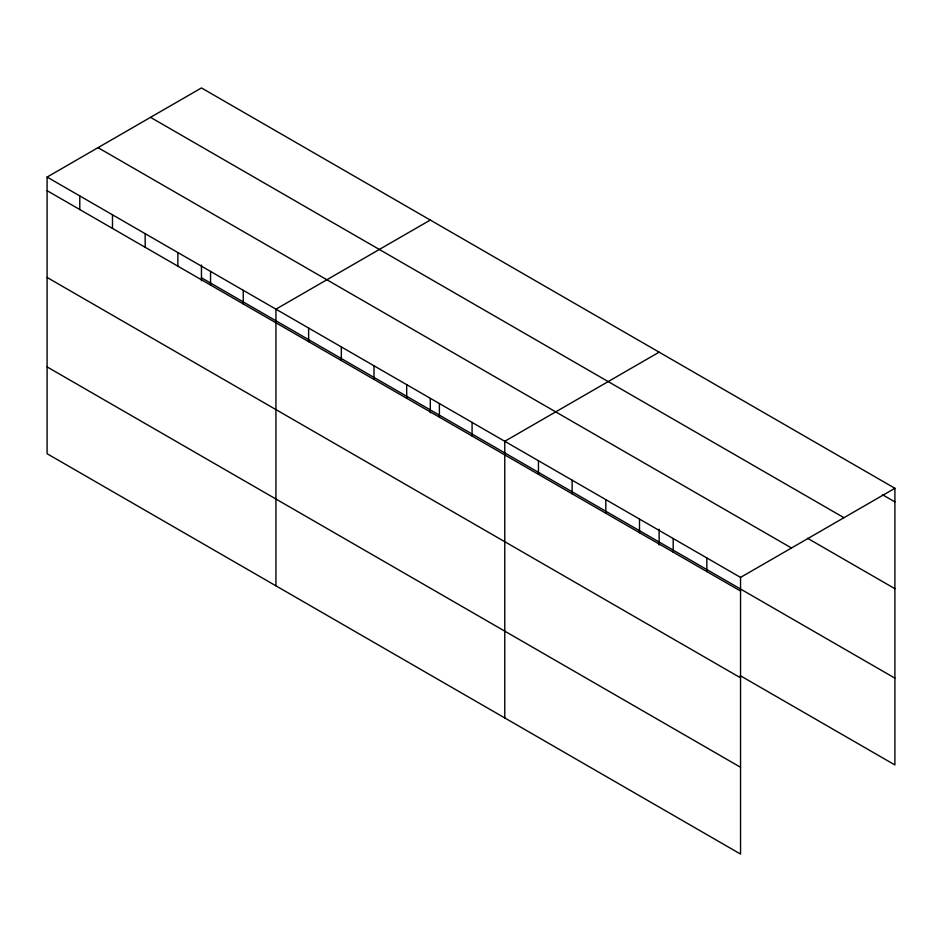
<?xml version="1.0" encoding="UTF-8"?>
<svg xmlns="http://www.w3.org/2000/svg" width="942" height="942" viewBox="0 0 942 942"><rect width="100%" height="100%" fill="white"/><g stroke="black" fill="none" stroke-linecap="round" stroke-linejoin="round"><path stroke-width="1.41" d="M47.1 177.061L740.542 577.411L740.542 854.064L47.1 453.714L47.1 177.061L201.458 87.936L894.9 488.286L894.9 764.939L740.212 675.638M430.294 220.051L275.935 309.176L275.935 585.83M659.129 352.167L504.771 441.292L504.771 717.945M740.542 577.411L894.9 488.286M882.43 494.703L894.9 501.898M150.52 117.35L843.961 517.7M807.577 538.294L894.9 588.703M98.039 147.647L791.48 547.997M201.458 277.784L894.9 678.146M47.1 190.673L740.542 591.023M47.1 277.466L740.542 677.828M47.1 366.909L740.542 767.259M706.853 557.958L706.853 571.57M673.177 538.518L673.177 552.13M659.129 529.239L659.129 544.912M639.5 519.077L639.5 532.689M605.812 499.625L605.812 513.237M572.135 480.185L572.135 493.796M538.447 460.732L538.447 474.344M472.083 422.416L472.083 436.028M439.384 403.541L439.384 417.153M430.294 398.548L430.294 412.796M406.697 384.666L406.697 398.278M374.009 365.79L374.009 379.402M341.322 346.915L341.322 360.527M308.623 328.052L308.623 341.663M243.248 290.301L243.248 303.913M210.549 271.426L210.549 285.037M201.458 265.008L201.458 280.681M177.861 252.55L177.861 266.162M145.174 233.675L145.174 247.287M112.487 214.8L112.487 228.411M79.787 195.924L79.787 209.536"/></g></svg>
